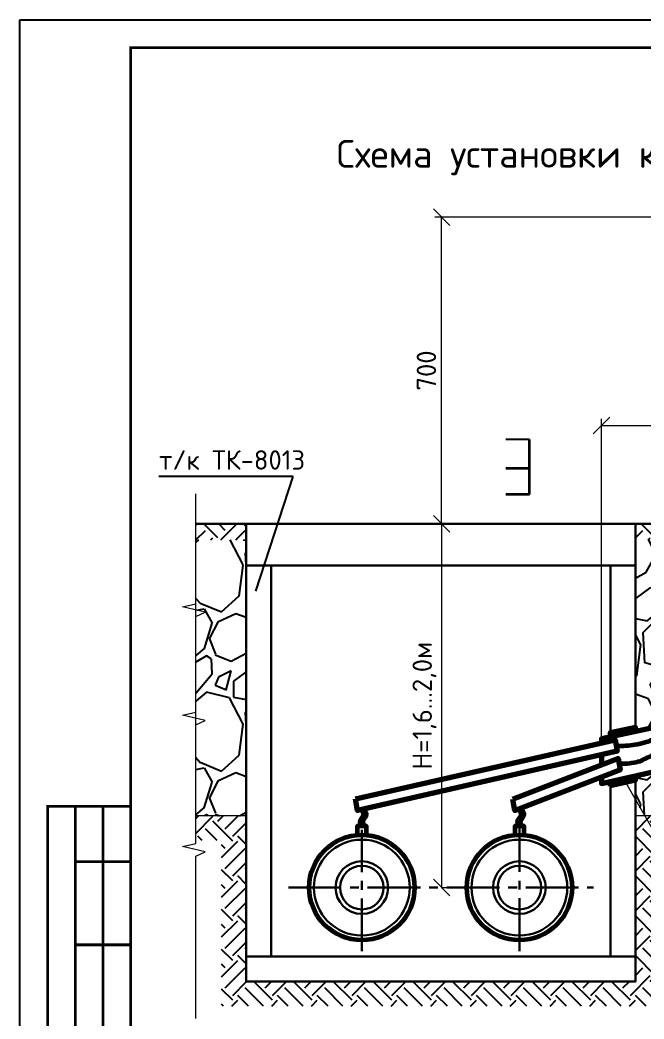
# Model space of a CAD drawing. Header units: millimetres. Extents: x -112426 to 8831, y 1218 to 38707.
# Drawn here: x 4727.9 to 4840.7, y 2399.3 to 2579.7 of the extents above; entities that cross this region are included whole.
import ezdxf
from ezdxf.enums import TextEntityAlignment as Align

# ---------------------------------------------------------------- set-up
doc = ezdxf.new("R2010")
doc.units = ezdxf.units.MM
doc.linetypes.add('осевая2', pattern=[28.575, 19.05, -3.175, 3.175, -3.175])
for name, color, linetype, lineweight in [('12  Размер', 7, 'Continuous', 20), ('2 Рамка обычные', 1, 'Continuous', 60), ('Объекты проектирования', 1, 'Continuous', 60), ('Осевая', 2, 'осевая2', 30), ('Основной', 1, 'Continuous', 60), ('Размер 3.5', 250, 'Continuous', 35), ('Размерный', 4, 'Continuous', 30), ('Размеры на чертеже', 250, 'Continuous', 25)]:
    doc.layers.add(name, color=color, linetype=linetype, lineweight=lineweight)
doc.layers.add('РАЗМЕР', color=7, linetype='Continuous')
doc.layers.add('Штриховка', color=7, linetype='Continuous')
doc.styles.add('-ISOCPEUR-', font='isocpeur.ttf')
doc.styles.add('GOST', font='gost.shx', dxfattribs={"oblique": 15})
doc.styles.get("Standard").update_dxf_attribs({"font": 'arial.ttf'})
doc.dimstyles.new('М 1 к 100', dxfattribs={"dimtxt": 3.5, "dimasz": 3, "dimexe": 1.25, "dimexo": 0, "dimgap": 1, "dimtad": 1, "dimdec": 0, "dimlfac": 100, "dimtxsty": 'GOST', "dimblk": 'OBLIQUE', "dimcen": 5, "dimclrd": 256, "dimclre": 256, "dimclrt": 256, "dimazin": 2, "dimtfac": 1, "dimtdec": 0, "dimtmove": 0, "dimatfit": 3, "dimldrblk": 'NONE', "dimfxl": 0, "dimlwd": -1, "dimlwe": -1, "dimarcsym": 2})
pattern_1 = [(45, (-11125.0783, 6433.908), (4e-16, 7.1842049), [5.08, -5.08]), (45, (-11126.4253, 6435.2553), (4e-16, 7.1842049), [5.08, -5.08]), (45, (-11127.7723, 6436.6023), (4e-16, 7.1842049), [5.08, -5.08]), (135, (-11127.7723, 6437.5003), (-7.1842049, 4e-16), [5.08, -5.08]), (135, (-11126.4253, 6438.8474), (-7.1842049, 4e-16), [5.08, -5.08]), (135, (-11125.0783, 6440.1944), (-7.1842049, 4e-16), [5.08, -5.08])]

# ---------------------------------------------------------------- blocks, each defined once
blk = doc.blocks.new('*U168')
blk.add_lwpolyline([(0, 0), (420, 0), (420, -297), (0, -297)], close=True)
at = {"const_width": 0.5}
blk.add_lwpolyline([(20, -5), (415, -5), (415, -292), (20, -292)], close=True, dxfattribs=at)
for points in [[(20, -207), (5, -207), (5, -142), (20, -142)], [(10, -142), (10, -207)], [(15, -142), (15, -207)], [(10, -152), (20, -152)], [(10, -167), (20, -167)]]:
    blk.add_lwpolyline(points, dxfattribs=at)
at = {"style": '-ISOCPEUR-'}
blk.add_attdef('РАЗРАБОТАЛ', text='', height=2.5, dxfattribs=at).set_placement((250.5, -264.22), align=Align.MIDDLE_LEFT)
at = {"style": '-ISOCPEUR-', "flags": 8}
for tag, height, p in [('ДАТА', 2.5, (290.07, -264.4)), ('ДАТА1', 2.5, (290.07, -269.4)), ('ЛИСТ', 3, (386.39, -271.92)), ('ЛИСТОВ', 3, (403.89, -271.92)), ('ФОРМАТ', 3, (380.97, -294.75))]:
    blk.add_attdef(tag, text='', height=height, dxfattribs=at).set_placement(p, align=Align.MIDDLE_CENTER)
at = {"style": '-ISOCPEUR-'}
blk.add_attdef('ПРОВЕРИЛ', (250.75, -270.73), '', height=2.5, dxfattribs=at)
at = {"lineweight": 30, "flags": 104}
blk.add_attdef('ИМЯ_ЧЕРТЕЖА', text='', height=3, dxfattribs=at).set_placement((333.63, -284.13), align=Align.MIDDLE_CENTER)
blk = doc.blocks.new('_Oblique')
at = {"color": 0, "linetype": 'ByBlock', "lineweight": -2}
blk.add_line((-0.5, -0.5), (0.5, 0.5), dxfattribs=at)
blk = doc.blocks.new('*D124')
at = {"layer": '12  Размер', "ltscale": 50, "transparency": 16777216}
for p, q in [((4832.99, 2449.92), (4832.99, 2507.71)), ((4886.28, 2461.33), (4886.28, 2507.71)), ((4832.99, 2506.46), (4886.28, 2506.46))]:
    blk.add_line(p, q, dxfattribs=at)
at = {"layer": 'Defpoints', "color": 0, "ltscale": 50, "transparency": 16777216}
for p in [(4886.28, 2506.46), (4886.28, 2461.33), (4832.99, 2449.92)]:
    blk.add_point(p, dxfattribs=at)
at = {"layer": '12  Размер', "ltscale": 50, "transparency": 16777216, "xscale": 3, "yscale": 3, "zscale": 3, "rotation": 180}
blk.add_blockref('_Oblique', (4832.99, 2506.46), dxfattribs=at)
at = {"layer": '12  Размер', "ltscale": 50, "transparency": 16777216, "xscale": 3, "yscale": 3, "zscale": 3}
blk.add_blockref('_Oblique', (4886.28, 2506.46), dxfattribs=at)
at = {"layer": '12  Размер', "ltscale": 50, "transparency": 16777216, "insert": (4859.64, 2509.21), "char_height": 3.5, "attachment_point": 5, "style": '-ISOCPEUR-'}
blk.add_mtext('{\\C7;1000%%P500}', dxfattribs=at)
blk = doc.blocks.new('_None')
blk = doc.blocks.new('*D128')
at = {"layer": '12  Размер', "ltscale": 50, "transparency": 16777216}
for p, q in [((4839.13, 2488.73), (4802.87, 2488.73)), ((4804.12, 2488.73), (4804.12, 2423.03)), ((4804.01, 2423.03), (4805.37, 2423.03))]:
    blk.add_line(p, q, dxfattribs=at)
at = {"layer": 'Defpoints', "color": 0, "ltscale": 50, "transparency": 16777216}
for p in [(4839.13, 2488.73), (4804.01, 2423.03), (4804.12, 2423.03)]:
    blk.add_point(p, dxfattribs=at)
at = {"layer": '12  Размер', "ltscale": 50, "transparency": 16777216, "xscale": 3, "yscale": 3, "zscale": 3}
for p, rotation in [((4804.12, 2488.73), 90), ((4804.12, 2423.03), 270)]:
    blk.add_blockref('_Oblique', p, dxfattribs=dict(at, rotation=rotation))
at = {"layer": '12  Размер', "ltscale": 50, "transparency": 16777216, "insert": (4801.02, 2455.88), "char_height": 3.5, "attachment_point": 5, "rotation": 90, "style": '-ISOCPEUR-'}
blk.add_mtext('H=1,6...2,0м', dxfattribs=at)
blk = doc.blocks.new('*D130')
at = {"layer": '12  Размер', "ltscale": 50, "transparency": 16777216}
for p, q in [((4898.78, 2544.09), (4802.87, 2544.09)), ((4804.12, 2488.73), (4804.12, 2544.09)), ((4839.13, 2488.73), (4802.87, 2488.73))]:
    blk.add_line(p, q, dxfattribs=at)
at = {"layer": 'Defpoints', "color": 0, "ltscale": 50, "transparency": 16777216}
for p in [(4804.12, 2544.09), (4898.78, 2544.09), (4839.13, 2488.73)]:
    blk.add_point(p, dxfattribs=at)
at = {"layer": '12  Размер', "ltscale": 50, "transparency": 16777216, "xscale": 3, "yscale": 3, "zscale": 3}
for p, rotation in [((4804.12, 2544.09), 90), ((4804.12, 2488.73), 270)]:
    blk.add_blockref('_Oblique', p, dxfattribs=dict(at, rotation=rotation))
at = {"layer": '12  Размер', "ltscale": 50, "transparency": 16777216, "insert": (4801.37, 2516.41), "char_height": 3.5, "attachment_point": 5, "rotation": 90, "style": '-ISOCPEUR-'}
blk.add_mtext('700', dxfattribs=at)

msp = doc.modelspace()

# ---------------------------------------------------------------- hatches: boundary and pattern name
at = {"layer": '12  Размер', "ltscale": 50}
h = msp.add_hatch(color=7, dxfattribs=at)
h.dxf.hatch_style = 1
h.paths.add_polyline_path([(4839.147, 2451.235), (4839.147, 2452.091), (4834.545, 2451.106), (4834.545, 2450.25)])
h.paths.add_polyline_path([(4839.142, 2443.242), (4834.541, 2442.204), (4834.541, 2441.348), (4839.142, 2442.387)])
at = {"layer": 'Штриховка'}
h = msp.add_hatch(dxfattribs=at)
h.set_pattern_fill('EARTH', scale=0.8, angle=45, style=0)
h.set_pattern_definition(pattern_1)
h.paths.add_polyline_path([(4759.693, 2488.731), (4759.693, 2485.822), (4768.809, 2485.822), (4768.809, 2488.731)])
h.paths.add_polyline_path([(4852.956, 2485.822), (4850.357, 2488.731), (4839.126, 2488.731), (4839.126, 2485.822)])
h.paths.add_polyline_path([(4850.357, 2488.731), (4852.956, 2485.822), (4881.805, 2485.822), (4881.805, 2486.226), (4886.023, 2486.226), (4886.023, 2488.731)])
h.paths.add_polyline_path([(4935.53, 2485.822), (4935.53, 2488.731), (4911.525, 2488.731), (4911.525, 2486.301), (4915.748, 2486.301), (4915.748, 2485.822)])
h = msp.add_hatch(dxfattribs=at)
h.set_pattern_fill('GRAVEL', scale=0.8, angle=45, style=0)
h.set_pattern_definition([(273.012788, (-11129.1014, 6458.6219), (14.36840978, -244.2629665), [2.733772, -270.64387]), (229.969741, (-11128.9577, 6455.8919), (158.052506844, 186.78932807), [4.691238, -464.43239]), (177.510447, (-11131.9751, 6452.2998), (301.73660567, -14.36840968), [3.307852, -327.477782]), (312.273689, (-11133.9867, 6443.104), (-272.99978605, 301.736605697), [4.272036, -422.9315]), (337.833654, (-11131.113, 6439.943), (-244.262966497, 100.57886855), [4.18907, -414.718462]), (42.273689, (-11127.2335, 6438.3624), (-301.736605697, -272.99978605), [4.272036, -422.9315]), (82.6942405, (-11124.0725, 6441.2361), (-43.105229362, -330.473425258), [5.64955, -559.304923]), (117.2553284, (-11123.35405, 6446.8398), (-215.52614687, 416.683884036), [5.333756, -528.042053]), (166.4295656, (-11125.7967, 6451.5814), (-301.736605674, 71.84204894), [4.286504, -424.364366]), (220.236358, (-11129.9635, 6452.5872), (172.42091755, 143.68409791), [4.893706, -239.791496]), (267.397438, (-11133.6993, 6449.4261), (-14.368409782, -330.473425256), [6.328623, -626.53418]), (183.814075, (-11119.6183, 6457.185), (-186.78932732, -14.36840978), [2.160036, -213.844527]), (216.4692344, (-11121.7735, 6457.0414), (215.52614688, 158.05250777), [4.109456, -406.837112]), (270, (-11125.078, 6454.599), (14.36841, -14.36841), [2.873675, -25.863145]), (248.19859, (-11127.8083, 6455.3172), (43.1052294, 100.57886855), [1.54753, -153.20498]), (336.80141, (-11128.383, 6453.8803), (-57.4736392, 28.7368196), [2.188525, -107.238024]), (75.963757, (-11126.3714, 6453.0182), (14.3684098, 71.842049), [3.554557, -114.930385]), (206.56505, (-11125.509, 6456.4666), (43.1052294, 14.3684098), [2.570297, -61.687185]), (61.38954, (-11136.7167, 6445.5466), (100.578868556, 186.78932732), [3.600704, -356.470613]), (115.346176, (-11134.9925, 6448.7077), (100.57886855, -215.52614691), [3.020792, -299.057725]), (338.19859, (-11128.383, 6459.3403), (-100.57886855, 43.1052294), [3.09504, -151.657469]), (28.61046, (-11125.5093, 6458.1908), (-186.78932731, -100.57886857), [3.600704, -356.470613]), (24.443955, (-11127.8083, 6436.6382), (-100.57886856, -43.10522938), [3.472282, -170.141875]), (339.775141, (-11124.6472, 6438.0751), (-229.89455675, 86.21045864), [2.909377, -288.028747]), (111.80141, (-11113.871, 6445.1156), (-43.1052294, 100.57886855), [3.09504, -151.657469]), (62.354025, (-11115.0204, 6447.9893), (-129.31568813, -244.2629665), [3.406262, -337.219008]), (114.443955, (-11120.9114, 6438.075), (43.10522938, -100.57886856), [1.73614, -171.878015]), (146.309932, (-11114.733, 6444.2535), (-71.842049, 43.1052294), [1.036117, -102.57596]), (210.963757, (-11115.595, 6444.828), (57.4736392, 28.7368196), [4.18907, -79.592437]), (231.009006, (-11119.1872, 6442.673), (129.315688135, 158.05250774), [3.882136, -384.33092]), (348.690068, (-11125.078, 6451.725), (-43.1052294, 14.3684098), [2.93059, -70.33421]), (38.1572266, (-11122.2046, 6451.1503), (272.99978607, 215.52614692), [5.116454, -506.528073]), (105.945396, (-11118.1814, 6454.3114), (43.10522938, -158.05250773), [2.092066, -207.115139]), (135, (-11118.756, 6456.323), (-28.73682, 2e-15), [1.2192, -19.1008]), (165.256437, (-11119.9056, 6442.8166), (158.05250773, -43.10522939), [2.822936, -279.471526]), (93.012787, (-11122.6356, 6443.535), (-14.36840978, 244.2629665), [5.467543, -267.910098]), (45, (-11122.923, 6448.995), (2e-15, 28.73682), [5.2832, -15.0368]), (10.3048465, (-11119.1872, 6452.7309), (244.26296647, 43.10522951), [3.212876, -318.074534]), (299.054604, (-11116.0262, 6453.3056), (43.1052294, -71.84204897), [2.958633, -144.9732]), (252.6459754, (-11114.5893, 6450.7193), (-129.315688172, -416.68388401), [4.81716, -476.899715]), (220.426079, (-11116.0262, 6446.1214), (-201.15773711, -172.420917525), [5.096236, -504.526772])])
h.paths.add_polyline_path([(4935.53, 2485.822), (4915.748, 2485.822), (4915.748, 2451.351), (4935.53, 2462.282), (4935.53, 2463), (4935.53, 2471.691), (4937.261, 2472.471), (4933.112, 2473.436), (4935.53, 2473.949)])
h.paths.add_polyline_path([(4935.53, 2462.282), (4915.748, 2451.351), (4915.748, 2448.418), (4918.687, 2448.418), (4935.53, 2457.494)])
h.paths.add_polyline_path([(4935.53, 2457.494), (4918.687, 2448.418), (4922.464, 2448.418), (4922.464, 2435.978), (4929.595, 2435.978), (4935.53, 2435.978), (4935.53, 2440.884), (4937.261, 2441.664), (4933.112, 2442.628), (4935.53, 2443.142)])
h.paths.add_polyline_path([(4875.078, 2448.418), (4881.805, 2448.418), (4881.805, 2452.873), (4839.142, 2443.242), (4839.142, 2442.387), (4839.141, 2438.931), (4840.833, 2435.978), (4875.078, 2435.978)])
h.paths.add_polyline_path([(4881.805, 2485.822), (4852.956, 2485.822), (4876.682, 2459.272), (4881.805, 2460.369)])
h.paths.add_polyline_path([(4852.956, 2485.822), (4839.126, 2485.822), (4839.126, 2481.177), (4839.126, 2452.087), (4839.147, 2452.091), (4839.147, 2451.235), (4876.682, 2459.272)])
h.paths.add_polyline_path([(4768.809, 2481.177), (4768.809, 2485.822), (4759.693, 2485.822), (4759.693, 2474.268), (4759.693, 2473.193), (4761.424, 2472.79), (4759.693, 2472.01), (4759.693, 2461.757), (4768.809, 2458.88)])
h.paths.add_polyline_path([(4768.809, 2458.88), (4759.693, 2461.757), (4759.693, 2460.456), (4768.809, 2454.987)])
h.paths.add_polyline_path([(4768.809, 2454.987), (4759.693, 2460.456), (4759.693, 2454.709), (4759.693, 2453.633), (4761.424, 2453.231), (4759.693, 2452.451), (4759.693, 2445.733), (4768.809, 2442.451)])
h.paths.add_polyline_path([(4768.809, 2442.451), (4759.693, 2445.733), (4759.693, 2435.978), (4768.809, 2435.978)])
h.paths.add_polyline_path([(4920.498, 2476.128), (4925.998, 2476.128), (4927.851, 2483.042), (4922.351, 2483.042)], flags=24)
h.paths.add_polyline_path([(4870.814, 2476.128), (4876.314, 2476.128), (4878.167, 2483.042), (4872.667, 2483.042)], flags=24)
h = msp.add_hatch(dxfattribs=at)
h.set_pattern_fill('EARTH', scale=0.8, angle=45, style=0)
h.set_pattern_definition(pattern_1)
h.paths.add_polyline_path([(4759.693, 2435.978), (4759.693, 2431.536), (4764.367, 2431.536), (4764.373, 2401.63), (4843.568, 2401.63), (4843.568, 2431.206), (4840.833, 2435.978), (4839.126, 2435.978), (4839.126, 2410.563), (4839.126, 2406.071), (4768.809, 2406.071), (4768.809, 2410.563), (4768.809, 2435.978)])
h.paths.add_polyline_path([(4863.28, 2431.536), (4863.28, 2423.375), (4881.92, 2423.375), (4883.81, 2427.817), (4867.721, 2427.817), (4867.721, 2435.978), (4840.833, 2435.978), (4843.568, 2431.206), (4843.568, 2431.536)])
h.paths.add_polyline_path([(4934.036, 2423.375), (4934.036, 2431.536), (4935.53, 2431.536), (4935.53, 2435.978), (4929.595, 2435.978), (4929.595, 2427.817), (4883.81, 2427.817), (4881.92, 2423.375)])

# ---------------------------------------------------------------- linework, layer by layer
msp.add_line((4820.001, 2503.931), (4815.71, 2503.931))
at = {"layer": '12  Размер', "color": 7, "ltscale": 50}
msp.add_line((4861.362, 2400.156), (4837.203, 2442.312), dxfattribs=at)
at = {"layer": '2 Рамка обычные', "color": 7, "ltscale": 50}
for points in [[(4834.545, 2450.25), (4834.545, 2451.106), (4839.147, 2452.091), (4839.147, 2451.235)], [(4834.541, 2441.348), (4834.541, 2442.204), (4839.142, 2443.243), (4839.142, 2442.387)]]:
    msp.add_lwpolyline(points, close=True, dxfattribs=at)
for points, knots in [([(4891.973, 2459.645), (4890.669, 2459.297), (4888.317, 2458.352), (4883.628, 2458.332), (4878.267, 2458.545), (4872.203, 2455.174), (4865.905, 2455.317), (4859.187, 2455.056), (4854.349, 2451.208), (4847.631, 2451.766), (4843.738, 2450.241), (4839.416, 2448.664), (4836.82, 2448.569), (4835.676, 2448.569)], [0, 0, 0, 0, 3.2539187, 7.5387523, 13.9292442, 18.9796022, 27.7211836, 32.4066326, 38.8805161, 44.9401909, 51.8055669, 55.2520069, 58.079424, 58.079424, 58.079424, 58.079424]), ([(4893.532, 2457.534), (4891.394, 2456.639), (4888.609, 2456.317), (4883.709, 2456.457), (4878.375, 2456.609), (4872.597, 2451.696), (4866.008, 2453.393), (4859.131, 2449.634), (4852.952, 2449.607), (4847.286, 2447.103), (4842.551, 2447.401), (4839.617, 2445.491), (4837.597, 2445.361), (4836.164, 2445.412)], [0, 0, 0, 0, 3.6704634, 7.955297, 14.3457889, 19.3961469, 28.1377283, 32.8231772, 39.2970608, 45.3567355, 52.2221116, 55.6685516, 59.2785287, 59.2785287, 59.2785287, 59.2785287])]:
    msp.add_open_spline(points, degree=3, knots=knots, dxfattribs=at)
at = {"layer": 'Объекты проектирования', "color": 7, "lineweight": 70, "ltscale": 50}
for points in [[(4892.01, 2462.554), (4832.99, 2449.917), (4832.989, 2449.149)], [(4832.98, 2442.997), (4832.978, 2441.851), (4892.022, 2455.179)], [(4832.986, 2446.997), (4832.983, 2445.207)]]:
    msp.add_lwpolyline(points, dxfattribs=at)
for points in [[(4788.582, 2439.046), (4835.475, 2449.715), (4835.838, 2447.646), (4788.944, 2436.978)], [(4816.999, 2439.029), (4835.995, 2446.372), (4836.358, 2444.303), (4817.362, 2436.961)]]:
    msp.add_lwpolyline(points, close=True, dxfattribs=at)
at = {"layer": 'Объекты проектирования', "color": 7}
for points in [[(4788.928, 2432.511), (4788.928, 2434.155), (4790.509, 2434.155), (4790.509, 2432.508)], [(4817.389, 2432.511), (4817.389, 2434.155), (4818.97, 2434.155), (4818.97, 2432.508)]]:
    msp.add_lwpolyline(points, dxfattribs=at)
for centre in [(4789.704, 2423.034), (4818.164, 2423.034)]:
    msp.add_circle(centre, 9.509, dxfattribs=at)
for points in [[(4789.636, 2434.159), (4789.392, 2434.878), (4790.047, 2436.294), (4789.382, 2437.291)], [(4790.154, 2434.159), (4789.909, 2434.878), (4790.564, 2436.294), (4789.899, 2437.291)], [(4818.097, 2434.159), (4817.853, 2434.878), (4818.507, 2436.294), (4817.843, 2437.291)], [(4818.614, 2434.159), (4818.37, 2434.878), (4819.024, 2436.294), (4818.36, 2437.291)]]:
    msp.add_spline(points, degree=3, dxfattribs=at)
at = {"layer": 'Осевая', "color": 7, "ltscale": 0.5}
for p, q in [((4818.164, 2411.568), (4818.164, 2437.271)), ((4789.704, 2411.535), (4789.704, 2433.449)), ((4776.466, 2423.034), (4831.56, 2423.034))]:
    msp.add_line(p, q, dxfattribs=at)
at = {"layer": 'РАЗМЕР', "color": 7}
for p, q in [((4777.32, 2497.285), (4752.998, 2497.285)), ((4770.567, 2476.587), (4777.32, 2497.285))]:
    msp.add_line(p, q, dxfattribs=at)
at = {"layer": 'Размер 3.5'}
for p, q in [((4820.001, 2493.989), (4820.001, 2503.931)), ((4820.001, 2498.695), (4815.71, 2498.695)), ((4820.001, 2493.989), (4815.71, 2493.989))]:
    msp.add_line(p, q, dxfattribs=at)
at = {"layer": 'Размерный', "color": 7}
for p, q in [((4759.67, 2488.731), (4886.023, 2488.731)), ((4768.809, 2481.177), (4768.809, 2406.066)), ((4839.126, 2481.177), (4839.126, 2451.231)), ((4839.126, 2443.24), (4839.126, 2406.071))]:
    msp.add_line(p, q, dxfattribs=at)
at = {"layer": 'Размерный', "color": 7, "linetype": 'ByBlock', "lineweight": 13}
for p, q in [((4768.809, 2435.978), (4759.693, 2435.978)), ((4935.53, 2435.978), (4839.126, 2435.978))]:
    msp.add_line(p, q, dxfattribs=at)
at = {"layer": 'Размерный', "color": 7, "linetype": 'ByBlock', "lineweight": 13, "flags": 128}
for points in [[(4759.693, 2450.832), (4759.693, 2472.01), (4761.424, 2472.79), (4757.275, 2473.755), (4759.693, 2474.268), (4759.693, 2494.126)], [(4759.693, 2431.272), (4759.693, 2452.451), (4761.424, 2453.231), (4757.275, 2454.196), (4759.693, 2454.709), (4759.693, 2474.567)], [(4759.693, 2399.402), (4759.693, 2428.715), (4761.424, 2429.495), (4757.275, 2430.46), (4759.693, 2430.973), (4759.693, 2450.832)]]:
    msp.add_lwpolyline(points, dxfattribs=at)
at = {"layer": 'Размерный', "color": 7}
for points in [[(4768.809, 2488.731), (4839.126, 2488.731), (4839.126, 2481.177), (4768.809, 2481.177)], [(4773.295, 2410.563), (4768.809, 2410.563), (4768.809, 2481.177), (4773.295, 2481.177)], [(4768.809, 2406.071), (4839.126, 2406.071), (4839.126, 2410.563), (4768.809, 2410.563)], [(4839.126, 2406.071), (4768.809, 2406.071), (4768.809, 2406.071), (4839.126, 2406.071)]]:
    msp.add_lwpolyline(points, close=True, dxfattribs=at)
for points in [[(4839.126, 2451.231), (4839.126, 2481.177), (4834.64, 2481.177), (4834.64, 2450.27)], [(4834.64, 2442.226), (4834.64, 2410.563), (4839.126, 2410.563), (4839.126, 2443.24)]]:
    msp.add_lwpolyline(points, dxfattribs=at)
for centre, radius in [((4789.704, 2423.034), 8.652), ((4818.164, 2423.034), 8.652), ((4789.704, 2423.034), 4.751), ((4789.704, 2423.034), 3.94), ((4818.164, 2423.034), 4.751), ((4818.164, 2423.034), 3.94)]:
    msp.add_circle(centre, radius, dxfattribs=at)

# ---------------------------------------------------------------- block references
at = {"layer": 'Размеры на чертеже', "lineweight": 90}
msp.add_blockref('*U168', (4727.939, 2579.705), dxfattribs=at)

# ---------------------------------------------------------------- texts
at = {"layer": 'Основной', "color": 7, "style": '-ISOCPEUR-'}
msp.add_text('Схема установки ковера наземного КНЗ ', height=5, dxfattribs=at).set_placement((4849.07, 2555.532), align=Align.MIDDLE_CENTER)
at = {"layer": 'РАЗМЕР', "color": 7, "style": '-ISOCPEUR-'}
msp.add_text('т/к ТК-8013', height=3.5, dxfattribs=at).set_placement((4753.048, 2498.501))

# ---------------------------------------------------------------- dimensions: what is measured, and where the dimension line sits
at = {"layer": '12  Размер', "color": 7, "ltscale": 50}
for base, p2, text, picture, middle in [((4804.122, 2544.09), (4898.777, 2544.09), '700', '*D130', (4801.372, 2516.41)), ((4804.122, 2423.034), (4804.013, 2423.034), 'H=1,6...2,0м', '*D128', (4801.022, 2455.882))]:
    dim = msp.add_linear_dim(base=base, p1=(4839.126, 2488.731), p2=p2, angle=90, text=text, dimstyle='М 1 к 100', override={"dimtxsty": '-ISOCPEUR-'}, dxfattribs=at)
    dim.commit()
    dim.dimension.update_dxf_attribs({"geometry": picture, "text_midpoint": middle})
dim = msp.add_linear_dim(base=(4886.283, 2506.461), p1=(4832.99, 2449.917), p2=(4886.283, 2461.328), text='{\\C7;1000%%P500}', dimstyle='М 1 к 100', override={"dimtxsty": '-ISOCPEUR-'}, dxfattribs=at)
dim.commit()
dim.dimension.update_dxf_attribs({"geometry": '*D124', "text_midpoint": (4859.637, 2509.211)})

doc.saveas('drawing.dxf')
